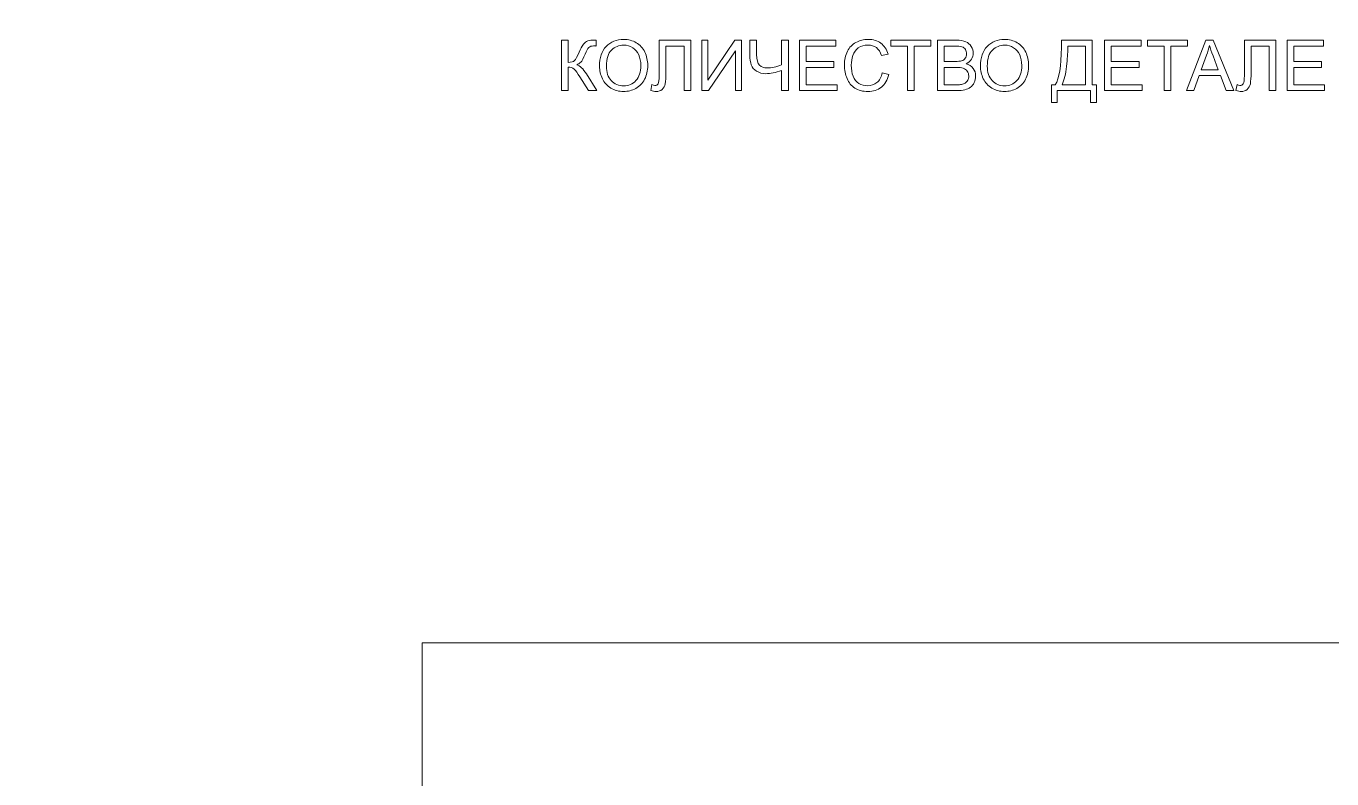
# Model space of a CAD drawing. Header units: millimetres. Extents: x -712 to 738, y -887 to 928.
# Drawn here: x -340.1 to -183.1, y 415.9 to 506.4 of the extents above; entities that cross this region are included whole.
import ezdxf

# ---------------------------------------------------------------- set-up
doc = ezdxf.new("R2010")
doc.units = ezdxf.units.MM
doc.header["$MEASUREMENT"] = 0
doc.layers.add('layer 1', color=7, linetype='Continuous')

msp = doc.modelspace()

# ---------------------------------------------------------------- linework, layer by layer
at = {"layer": 'layer 1', "lineweight": 9}
for points, knots in [([(-681.7377, -887.4186), (-681.7377, -887.4186), (706.7376, -887.4186), (706.7376, -887.4186), (706.7376, -887.4186), (723.657, -887.4186), (737.5, -873.5754), (737.5, -856.6561), (737.5, -856.6561), (737.5, -856.6561), (737.5, 556.8187), (737.5, 556.8187), (737.5, 556.8187), (737.5, 573.7381), (723.657, 587.5812), (706.7376, 587.5812), (706.7376, 587.5812), (706.7376, 587.5812), (-681.7377, 587.5812), (-681.7377, 587.5812), (-681.7377, 587.5812), (-698.657, 587.5812), (-712.5, 573.7381), (-712.5, 556.8187), (-712.5, 556.8187), (-712.5, 556.8187), (-712.5, -856.6561), (-712.5, -856.6561), (-712.5, -856.6561), (-712.5, -873.5754), (-698.657, -887.4186), (-681.7377, -887.4186)], [0, 0, 0, 0, 0.11111111, 0.11111111, 0.11111111, 0.11111111, 0.22222222, 0.22222222, 0.22222222, 0.22222222, 0.33333333, 0.33333333, 0.33333333, 0.33333333, 0.44444444, 0.44444444, 0.44444444, 0.44444444, 0.55555556, 0.55555556, 0.55555556, 0.55555556, 0.66666667, 0.66666667, 0.66666667, 0.66666667, 0.77777778, 0.77777778, 0.77777778, 0.77777778, 1, 1, 1, 1]), ([(-292.5, 152.2598), (-292.5, 152.2598), (-12.5, 152.2598), (-12.5, 152.2598), (-12.5, 152.2598), (-12.5, 152.2598), (-12.5, 432.2598), (-12.5, 432.2598), (-12.5, 432.2598), (-12.5, 432.2598), (-292.5, 432.2598), (-292.5, 432.2598), (-292.5, 432.2598), (-292.5, 432.2598), (-292.5, 152.2598), (-292.5, 152.2598)], [0, 0, 0, 0, 0.2, 0.2, 0.2, 0.2, 0.4, 0.4, 0.4, 0.4, 0.6, 0.6, 0.6, 0.6, 1, 1, 1, 1])]:
    msp.add_open_spline(points, degree=3, knots=knots, dxfattribs=at)
at = {"layer": 'layer 1', "color": 250, "lineweight": 9}
for points, knots in [([(-275.748, 504.7355), (-275.748, 504.7355), (-274.9437, 504.7355), (-274.9437, 504.7355), (-274.9437, 504.7355), (-274.9437, 504.7355), (-274.9437, 502.0771), (-274.9437, 502.0771), (-274.9437, 502.0771), (-274.5782, 502.0771), (-274.32, 502.1491), (-274.1718, 502.2916), (-274.1718, 502.2916), (-274.0223, 502.4341), (-273.8332, 502.7756), (-273.6018, 503.3174), (-273.6018, 503.3174), (-273.4339, 503.7167), (-273.2956, 503.9975), (-273.1855, 504.1612), (-273.1855, 504.1612), (-273.0769, 504.3263), (-272.9217, 504.4646), (-272.7199, 504.5761), (-272.7199, 504.5761), (-272.5195, 504.6875), (-272.2966, 504.744), (-272.0539, 504.744), (-272.0539, 504.744), (-271.7449, 504.744), (-271.5826, 504.7411), (-271.5657, 504.7355), (-271.5657, 504.7355), (-271.5657, 504.7355), (-271.5657, 504.0413), (-271.5657, 504.0413), (-271.5657, 504.0413), (-271.5939, 504.0413), (-271.6475, 504.0427), (-271.7265, 504.0455), (-271.7265, 504.0455), (-271.8154, 504.0483), (-271.869, 504.0497), (-271.8888, 504.0497), (-271.8888, 504.0497), (-272.1442, 504.0497), (-272.3347, 503.9877), (-272.4589, 503.8635), (-272.4589, 503.8635), (-272.5858, 503.7393), (-272.7298, 503.474), (-272.8934, 503.0691), (-272.8934, 503.0691), (-273.0966, 502.5555), (-273.2688, 502.2309), (-273.4099, 502.0969), (-273.4099, 502.0969), (-273.5496, 501.9642), (-273.7189, 501.857), (-273.9136, 501.7766), (-273.9136, 501.7766), (-273.5228, 501.6693), (-273.1361, 501.3067), (-272.7552, 500.6915), (-272.7552, 500.6915), (-272.7552, 500.6915), (-271.5064, 498.6737), (-271.5064, 498.6737), (-271.5064, 498.6737), (-271.5064, 498.6737), (-272.5026, 498.6737), (-272.5026, 498.6737), (-272.5026, 498.6737), (-272.5026, 498.6737), (-273.5199, 500.3161), (-273.5199, 500.3161), (-273.5199, 500.3161), (-273.7979, 500.7719), (-274.0307, 501.0852), (-274.217, 501.2545), (-274.217, 501.2545), (-274.4047, 501.4252), (-274.646, 501.5099), (-274.9437, 501.5099), (-274.9437, 501.5099), (-274.9437, 501.5099), (-274.9437, 498.6737), (-274.9437, 498.6737), (-274.9437, 498.6737), (-274.9437, 498.6737), (-275.748, 498.6737), (-275.748, 498.6737), (-275.748, 498.6737), (-275.748, 498.6737), (-275.748, 504.7355), (-275.748, 504.7355)], [0, 0, 0, 0, 0.04, 0.04, 0.04, 0.04, 0.08, 0.08, 0.08, 0.08, 0.12, 0.12, 0.12, 0.12, 0.16, 0.16, 0.16, 0.16, 0.2, 0.2, 0.2, 0.2, 0.24, 0.24, 0.24, 0.24, 0.28, 0.28, 0.28, 0.28, 0.32, 0.32, 0.32, 0.32, 0.36, 0.36, 0.36, 0.36, 0.4, 0.4, 0.4, 0.4, 0.44, 0.44, 0.44, 0.44, 0.48, 0.48, 0.48, 0.48, 0.52, 0.52, 0.52, 0.52, 0.56, 0.56, 0.56, 0.56, 0.6, 0.6, 0.6, 0.6, 0.64, 0.64, 0.64, 0.64, 0.68, 0.68, 0.68, 0.68, 0.72, 0.72, 0.72, 0.72, 0.76, 0.76, 0.76, 0.76, 0.8, 0.8, 0.8, 0.8, 0.84, 0.84, 0.84, 0.84, 0.88, 0.88, 0.88, 0.88, 0.92, 0.92, 0.92, 0.92, 1, 1, 1, 1]), ([(-271.1733, 501.6242), (-271.1733, 502.6288), (-270.9024, 503.4162), (-270.362, 503.9848), (-270.362, 503.9848), (-269.8216, 504.5535), (-269.1245, 504.8371), (-268.2694, 504.8371), (-268.2694, 504.8371), (-267.7092, 504.8371), (-267.2055, 504.703), (-266.7554, 504.4364), (-266.7554, 504.4364), (-266.3067, 504.1697), (-265.9638, 503.7972), (-265.7281, 503.3188), (-265.7281, 503.3188), (-265.4925, 502.8419), (-265.374, 502.3001), (-265.374, 501.6947), (-265.374, 501.6947), (-265.374, 501.0809), (-265.4981, 500.5306), (-265.7465, 500.0466), (-265.7465, 500.0466), (-265.9948, 499.5612), (-266.3462, 499.1944), (-266.8005, 498.946), (-266.8005, 498.946), (-267.2563, 498.6963), (-267.7473, 498.5721), (-268.2736, 498.5721), (-268.2736, 498.5721), (-268.8451, 498.5721), (-269.3545, 498.7104), (-269.8046, 498.9855), (-269.8046, 498.9855), (-270.2533, 499.2607), (-270.5948, 499.636), (-270.8262, 500.113), (-270.8262, 500.113), (-271.0576, 500.5885), (-271.1733, 501.0922), (-271.1733, 501.6242)], [0, 0, 0, 0, 0.08333333, 0.08333333, 0.08333333, 0.08333333, 0.16666667, 0.16666667, 0.16666667, 0.16666667, 0.25, 0.25, 0.25, 0.25, 0.33333333, 0.33333333, 0.33333333, 0.33333333, 0.41666667, 0.41666667, 0.41666667, 0.41666667, 0.5, 0.5, 0.5, 0.5, 0.58333333, 0.58333333, 0.58333333, 0.58333333, 0.66666667, 0.66666667, 0.66666667, 0.66666667, 0.75, 0.75, 0.75, 0.75, 0.83333333, 0.83333333, 0.83333333, 0.83333333, 1, 1, 1, 1]), ([(-270.3436, 501.6101), (-270.3436, 500.8806), (-270.1475, 500.3063), (-269.7552, 499.8872), (-269.7552, 499.8872), (-269.363, 499.4681), (-268.8705, 499.2579), (-268.2779, 499.2579), (-268.2779, 499.2579), (-267.674, 499.2579), (-267.1787, 499.4695), (-266.7878, 499.8928), (-266.7878, 499.8928), (-266.3984, 500.3161), (-266.2037, 500.9172), (-266.2037, 501.6961), (-266.2037, 501.6961), (-266.2037, 502.1886), (-266.2869, 502.6189), (-266.4534, 502.9858), (-266.4534, 502.9858), (-266.6199, 503.3527), (-266.864, 503.6377), (-267.1843, 503.8395), (-267.1843, 503.8395), (-267.506, 504.0413), (-267.8659, 504.1429), (-268.2652, 504.1429), (-268.2652, 504.1429), (-268.8324, 504.1429), (-269.3206, 503.9481), (-269.7298, 503.5587), (-269.7298, 503.5587), (-270.139, 503.1693), (-270.3436, 502.5202), (-270.3436, 501.6101)], [0, 0, 0, 0, 0.1, 0.1, 0.1, 0.1, 0.2, 0.2, 0.2, 0.2, 0.3, 0.3, 0.3, 0.3, 0.4, 0.4, 0.4, 0.4, 0.5, 0.5, 0.5, 0.5, 0.6, 0.6, 0.6, 0.6, 0.7, 0.7, 0.7, 0.7, 0.8, 0.8, 0.8, 0.8, 1, 1, 1, 1]), ([(-263.9883, 504.7355), (-263.9883, 504.7355), (-260.2039, 504.7355), (-260.2039, 504.7355), (-260.2039, 504.7355), (-260.2039, 504.7355), (-260.2039, 498.6737), (-260.2039, 498.6737), (-260.2039, 498.6737), (-260.2039, 498.6737), (-261.0082, 498.6737), (-261.0082, 498.6737), (-261.0082, 498.6737), (-261.0082, 498.6737), (-261.0082, 504.0243), (-261.0082, 504.0243), (-261.0082, 504.0243), (-261.0082, 504.0243), (-263.184, 504.0243), (-263.184, 504.0243), (-263.184, 504.0243), (-263.184, 504.0243), (-263.184, 500.9017), (-263.184, 500.9017), (-263.184, 500.9017), (-263.184, 500.2668), (-263.2136, 499.8025), (-263.2729, 499.5076), (-263.2729, 499.5076), (-263.3322, 499.2113), (-263.4577, 498.9827), (-263.6482, 498.8176), (-263.6482, 498.8176), (-263.8387, 498.6539), (-264.0814, 498.5721), (-264.3735, 498.5721), (-264.3735, 498.5721), (-264.5513, 498.5721), (-264.7644, 498.6088), (-265.0127, 498.6822), (-265.0127, 498.6822), (-265.0127, 498.6822), (-264.8688, 499.3933), (-264.8688, 499.3933), (-264.8688, 499.3933), (-264.7376, 499.3256), (-264.6247, 499.2917), (-264.5315, 499.2917), (-264.5315, 499.2917), (-264.3509, 499.2917), (-264.2141, 499.3595), (-264.1238, 499.4963), (-264.1238, 499.4963), (-264.0334, 499.6332), (-263.9883, 499.9549), (-263.9883, 500.4629), (-263.9883, 500.4629), (-263.9883, 500.4629), (-263.9883, 504.7355), (-263.9883, 504.7355)], [0, 0, 0, 0, 0.0625, 0.0625, 0.0625, 0.0625, 0.125, 0.125, 0.125, 0.125, 0.1875, 0.1875, 0.1875, 0.1875, 0.25, 0.25, 0.25, 0.25, 0.3125, 0.3125, 0.3125, 0.3125, 0.375, 0.375, 0.375, 0.375, 0.4375, 0.4375, 0.4375, 0.4375, 0.5, 0.5, 0.5, 0.5, 0.5625, 0.5625, 0.5625, 0.5625, 0.625, 0.625, 0.625, 0.625, 0.6875, 0.6875, 0.6875, 0.6875, 0.75, 0.75, 0.75, 0.75, 0.8125, 0.8125, 0.8125, 0.8125, 0.875, 0.875, 0.875, 0.875, 1, 1, 1, 1]), ([(-258.8635, 504.7355), (-258.8635, 504.7355), (-258.1354, 504.7355), (-258.1354, 504.7355), (-258.1354, 504.7355), (-258.1354, 504.7355), (-258.1354, 499.9352), (-258.1354, 499.9352), (-258.1354, 499.9352), (-258.1354, 499.9352), (-254.9083, 504.7355), (-254.9083, 504.7355), (-254.9083, 504.7355), (-254.9083, 504.7355), (-254.1139, 504.7355), (-254.1139, 504.7355), (-254.1139, 504.7355), (-254.1139, 504.7355), (-254.1139, 498.6737), (-254.1139, 498.6737), (-254.1139, 498.6737), (-254.1139, 498.6737), (-254.842, 498.6737), (-254.842, 498.6737), (-254.842, 498.6737), (-254.842, 498.6737), (-254.842, 503.4613), (-254.842, 503.4613), (-254.842, 503.4613), (-254.842, 503.4613), (-258.0606, 498.6737), (-258.0606, 498.6737), (-258.0606, 498.6737), (-258.0606, 498.6737), (-258.8635, 498.6737), (-258.8635, 498.6737), (-258.8635, 498.6737), (-258.8635, 498.6737), (-258.8635, 504.7355), (-258.8635, 504.7355)], [0, 0, 0, 0, 0.09090909, 0.09090909, 0.09090909, 0.09090909, 0.18181818, 0.18181818, 0.18181818, 0.18181818, 0.27272727, 0.27272727, 0.27272727, 0.27272727, 0.36363636, 0.36363636, 0.36363636, 0.36363636, 0.45454545, 0.45454545, 0.45454545, 0.45454545, 0.54545455, 0.54545455, 0.54545455, 0.54545455, 0.63636364, 0.63636364, 0.63636364, 0.63636364, 0.72727273, 0.72727273, 0.72727273, 0.72727273, 0.81818182, 0.81818182, 0.81818182, 0.81818182, 1, 1, 1, 1]), ([(-248.4684, 498.6737), (-248.4684, 498.6737), (-249.2727, 498.6737), (-249.2727, 498.6737), (-249.2727, 498.6737), (-249.2727, 498.6737), (-249.2727, 501.1148), (-249.2727, 501.1148), (-249.2727, 501.1148), (-249.9923, 500.8481), (-250.623, 500.7141), (-251.1634, 500.7141), (-251.1634, 500.7141), (-251.5853, 500.7141), (-251.9579, 500.8128), (-252.2796, 501.0104), (-252.2796, 501.0104), (-252.6027, 501.2065), (-252.8186, 501.4577), (-252.9272, 501.761), (-252.9272, 501.761), (-253.0359, 502.0644), (-253.0909, 502.4609), (-253.0909, 502.952), (-253.0909, 502.952), (-253.0909, 502.952), (-253.0909, 504.7355), (-253.0909, 504.7355), (-253.0909, 504.7355), (-253.0909, 504.7355), (-252.2866, 504.7355), (-252.2866, 504.7355), (-252.2866, 504.7355), (-252.2866, 504.7355), (-252.2866, 503.0267), (-252.2866, 503.0267), (-252.2866, 503.0267), (-252.2866, 502.365), (-252.1667, 501.929), (-251.9254, 501.7201), (-251.9254, 501.7201), (-251.6841, 501.5127), (-251.3934, 501.4083), (-251.0548, 501.4083), (-251.0548, 501.4083), (-250.489, 501.4083), (-249.8949, 501.5339), (-249.2727, 501.785), (-249.2727, 501.785), (-249.2727, 501.785), (-249.2727, 504.7355), (-249.2727, 504.7355), (-249.2727, 504.7355), (-249.2727, 504.7355), (-248.4684, 504.7355), (-248.4684, 504.7355), (-248.4684, 504.7355), (-248.4684, 504.7355), (-248.4684, 498.6737), (-248.4684, 498.6737)], [0, 0, 0, 0, 0.0625, 0.0625, 0.0625, 0.0625, 0.125, 0.125, 0.125, 0.125, 0.1875, 0.1875, 0.1875, 0.1875, 0.25, 0.25, 0.25, 0.25, 0.3125, 0.3125, 0.3125, 0.3125, 0.375, 0.375, 0.375, 0.375, 0.4375, 0.4375, 0.4375, 0.4375, 0.5, 0.5, 0.5, 0.5, 0.5625, 0.5625, 0.5625, 0.5625, 0.625, 0.625, 0.625, 0.625, 0.6875, 0.6875, 0.6875, 0.6875, 0.75, 0.75, 0.75, 0.75, 0.8125, 0.8125, 0.8125, 0.8125, 0.875, 0.875, 0.875, 0.875, 1, 1, 1, 1]), ([(-247.135, 498.6737), (-247.135, 498.6737), (-247.135, 504.7355), (-247.135, 504.7355), (-247.135, 504.7355), (-247.135, 504.7355), (-242.7579, 504.7355), (-242.7579, 504.7355), (-242.7579, 504.7355), (-242.7579, 504.7355), (-242.7579, 504.0243), (-242.7579, 504.0243), (-242.7579, 504.0243), (-242.7579, 504.0243), (-246.3307, 504.0243), (-246.3307, 504.0243), (-246.3307, 504.0243), (-246.3307, 504.0243), (-246.3307, 502.1618), (-246.3307, 502.1618), (-246.3307, 502.1618), (-246.3307, 502.1618), (-242.9865, 502.1618), (-242.9865, 502.1618), (-242.9865, 502.1618), (-242.9865, 502.1618), (-242.9865, 501.4506), (-242.9865, 501.4506), (-242.9865, 501.4506), (-242.9865, 501.4506), (-246.3307, 501.4506), (-246.3307, 501.4506), (-246.3307, 501.4506), (-246.3307, 501.4506), (-246.3307, 499.3849), (-246.3307, 499.3849), (-246.3307, 499.3849), (-246.3307, 499.3849), (-242.614, 499.3849), (-242.614, 499.3849), (-242.614, 499.3849), (-242.614, 499.3849), (-242.614, 498.6737), (-242.614, 498.6737), (-242.614, 498.6737), (-242.614, 498.6737), (-247.135, 498.6737), (-247.135, 498.6737)], [0, 0, 0, 0, 0.07692308, 0.07692308, 0.07692308, 0.07692308, 0.15384615, 0.15384615, 0.15384615, 0.15384615, 0.23076923, 0.23076923, 0.23076923, 0.23076923, 0.30769231, 0.30769231, 0.30769231, 0.30769231, 0.38461538, 0.38461538, 0.38461538, 0.38461538, 0.46153846, 0.46153846, 0.46153846, 0.46153846, 0.53846154, 0.53846154, 0.53846154, 0.53846154, 0.61538462, 0.61538462, 0.61538462, 0.61538462, 0.69230769, 0.69230769, 0.69230769, 0.69230769, 0.76923077, 0.76923077, 0.76923077, 0.76923077, 0.84615385, 0.84615385, 0.84615385, 0.84615385, 1, 1, 1, 1]), ([(-237.1871, 500.8001), (-237.1871, 500.8001), (-236.3829, 500.5969), (-236.3829, 500.5969), (-236.3829, 500.5969), (-236.5508, 499.938), (-236.8527, 499.4371), (-237.2887, 499.0914), (-237.2887, 499.0914), (-237.7247, 498.7457), (-238.2581, 498.5721), (-238.8888, 498.5721), (-238.8888, 498.5721), (-239.5407, 498.5721), (-240.0713, 498.7047), (-240.4805, 498.9714), (-240.4805, 498.9714), (-240.8897, 499.2367), (-241.2001, 499.6219), (-241.4132, 500.1257), (-241.4132, 500.1257), (-241.6263, 500.6308), (-241.7335, 501.1712), (-241.7335, 501.7498), (-241.7335, 501.7498), (-241.7335, 502.3805), (-241.6136, 502.9308), (-241.3723, 503.4007), (-241.3723, 503.4007), (-241.131, 503.8705), (-240.7881, 504.2275), (-240.3436, 504.4716), (-240.3436, 504.4716), (-239.8991, 504.7157), (-239.4095, 504.8371), (-238.8761, 504.8371), (-238.8761, 504.8371), (-238.2694, 504.8371), (-237.76, 504.6833), (-237.348, 504.3743), (-237.348, 504.3743), (-236.9346, 504.0653), (-236.6467, 503.6321), (-236.4844, 503.0733), (-236.4844, 503.0733), (-236.4844, 503.0733), (-237.2718, 502.887), (-237.2718, 502.887), (-237.2718, 502.887), (-237.4115, 503.3273), (-237.6161, 503.649), (-237.8828, 503.8494), (-237.8828, 503.8494), (-238.1495, 504.0511), (-238.4853, 504.1513), (-238.8903, 504.1513), (-238.8903, 504.1513), (-239.3545, 504.1513), (-239.7439, 504.0399), (-240.0558, 503.8169), (-240.0558, 503.8169), (-240.3676, 503.594), (-240.5877, 503.2934), (-240.7133, 502.9181), (-240.7133, 502.9181), (-240.8403, 502.5413), (-240.9038, 502.1533), (-240.9038, 501.754), (-240.9038, 501.754), (-240.9038, 501.239), (-240.829, 500.7888), (-240.6794, 500.405), (-240.6794, 500.405), (-240.5299, 500.0198), (-240.2971, 499.7334), (-239.981, 499.5429), (-239.981, 499.5429), (-239.6649, 499.3524), (-239.3234, 499.2579), (-238.9552, 499.2579), (-238.9552, 499.2579), (-238.5065, 499.2579), (-238.1283, 499.3877), (-237.8179, 499.6459), (-237.8179, 499.6459), (-237.5074, 499.9055), (-237.2972, 500.2893), (-237.1871, 500.8001)], [0, 0, 0, 0, 0.04347826, 0.04347826, 0.04347826, 0.04347826, 0.08695652, 0.08695652, 0.08695652, 0.08695652, 0.13043478, 0.13043478, 0.13043478, 0.13043478, 0.17391304, 0.17391304, 0.17391304, 0.17391304, 0.2173913, 0.2173913, 0.2173913, 0.2173913, 0.26086957, 0.26086957, 0.26086957, 0.26086957, 0.30434783, 0.30434783, 0.30434783, 0.30434783, 0.34782609, 0.34782609, 0.34782609, 0.34782609, 0.39130435, 0.39130435, 0.39130435, 0.39130435, 0.43478261, 0.43478261, 0.43478261, 0.43478261, 0.47826087, 0.47826087, 0.47826087, 0.47826087, 0.52173913, 0.52173913, 0.52173913, 0.52173913, 0.56521739, 0.56521739, 0.56521739, 0.56521739, 0.60869565, 0.60869565, 0.60869565, 0.60869565, 0.65217391, 0.65217391, 0.65217391, 0.65217391, 0.69565217, 0.69565217, 0.69565217, 0.69565217, 0.73913043, 0.73913043, 0.73913043, 0.73913043, 0.7826087, 0.7826087, 0.7826087, 0.7826087, 0.82608696, 0.82608696, 0.82608696, 0.82608696, 0.86956522, 0.86956522, 0.86956522, 0.86956522, 0.91304348, 0.91304348, 0.91304348, 0.91304348, 1, 1, 1, 1]), ([(-234.1309, 498.6737), (-234.1309, 498.6737), (-234.1309, 504.0243), (-234.1309, 504.0243), (-234.1309, 504.0243), (-234.1309, 504.0243), (-236.1289, 504.0243), (-236.1289, 504.0243), (-236.1289, 504.0243), (-236.1289, 504.0243), (-236.1289, 504.7355), (-236.1289, 504.7355), (-236.1289, 504.7355), (-236.1289, 504.7355), (-231.3285, 504.7355), (-231.3285, 504.7355), (-231.3285, 504.7355), (-231.3285, 504.7355), (-231.3285, 504.0243), (-231.3285, 504.0243), (-231.3285, 504.0243), (-231.3285, 504.0243), (-233.3266, 504.0243), (-233.3266, 504.0243), (-233.3266, 504.0243), (-233.3266, 504.0243), (-233.3266, 498.6737), (-233.3266, 498.6737), (-233.3266, 498.6737), (-233.3266, 498.6737), (-234.1309, 498.6737), (-234.1309, 498.6737)], [0, 0, 0, 0, 0.11111111, 0.11111111, 0.11111111, 0.11111111, 0.22222222, 0.22222222, 0.22222222, 0.22222222, 0.33333333, 0.33333333, 0.33333333, 0.33333333, 0.44444444, 0.44444444, 0.44444444, 0.44444444, 0.55555556, 0.55555556, 0.55555556, 0.55555556, 0.66666667, 0.66666667, 0.66666667, 0.66666667, 0.77777778, 0.77777778, 0.77777778, 0.77777778, 1, 1, 1, 1]), ([(-230.5342, 498.6737), (-230.5342, 498.6737), (-230.5342, 504.7355), (-230.5342, 504.7355), (-230.5342, 504.7355), (-230.5342, 504.7355), (-228.2596, 504.7355), (-228.2596, 504.7355), (-228.2596, 504.7355), (-227.7968, 504.7355), (-227.4257, 504.6748), (-227.1449, 504.5521), (-227.1449, 504.5521), (-226.8655, 504.4293), (-226.6468, 504.2402), (-226.4887, 503.9848), (-226.4887, 503.9848), (-226.3293, 503.7308), (-226.2503, 503.4642), (-226.2503, 503.1848), (-226.2503, 503.1848), (-226.2503, 502.9266), (-226.3208, 502.6824), (-226.4605, 502.4539), (-226.4605, 502.4539), (-226.6002, 502.2253), (-226.8119, 502.0404), (-227.0955, 501.8993), (-227.0955, 501.8993), (-226.7286, 501.7921), (-226.4464, 501.6086), (-226.2503, 501.349), (-226.2503, 501.349), (-226.0527, 501.0908), (-225.954, 500.7846), (-225.954, 500.4318), (-225.954, 500.4318), (-225.954, 500.1468), (-226.0146, 499.883), (-226.1346, 499.6388), (-226.1346, 499.6388), (-226.2545, 499.3947), (-226.4027, 499.2071), (-226.579, 499.0744), (-226.579, 499.0744), (-226.7554, 498.9432), (-226.977, 498.843), (-227.2422, 498.7753), (-227.2422, 498.7753), (-227.5089, 498.7076), (-227.8349, 498.6737), (-228.2215, 498.6737), (-228.2215, 498.6737), (-228.2215, 498.6737), (-230.5342, 498.6737), (-230.5342, 498.6737)], [0, 0, 0, 0, 0.06666667, 0.06666667, 0.06666667, 0.06666667, 0.13333333, 0.13333333, 0.13333333, 0.13333333, 0.2, 0.2, 0.2, 0.2, 0.26666667, 0.26666667, 0.26666667, 0.26666667, 0.33333333, 0.33333333, 0.33333333, 0.33333333, 0.4, 0.4, 0.4, 0.4, 0.46666667, 0.46666667, 0.46666667, 0.46666667, 0.53333333, 0.53333333, 0.53333333, 0.53333333, 0.6, 0.6, 0.6, 0.6, 0.66666667, 0.66666667, 0.66666667, 0.66666667, 0.73333333, 0.73333333, 0.73333333, 0.73333333, 0.8, 0.8, 0.8, 0.8, 0.86666667, 0.86666667, 0.86666667, 0.86666667, 1, 1, 1, 1]), ([(-229.7299, 502.1872), (-229.7299, 502.1872), (-228.419, 502.1872), (-228.419, 502.1872), (-228.419, 502.1872), (-228.0634, 502.1872), (-227.8081, 502.2112), (-227.6542, 502.2577), (-227.6542, 502.2577), (-227.4496, 502.3184), (-227.2958, 502.42), (-227.1928, 502.5611), (-227.1928, 502.5611), (-227.0898, 502.7022), (-227.0376, 502.8786), (-227.0376, 503.0916), (-227.0376, 503.0916), (-227.0376, 503.2934), (-227.0856, 503.4712), (-227.183, 503.6236), (-227.183, 503.6236), (-227.2789, 503.7774), (-227.4172, 503.8832), (-227.5964, 503.9397), (-227.5964, 503.9397), (-227.7756, 503.9961), (-228.0832, 504.0243), (-228.5178, 504.0243), (-228.5178, 504.0243), (-228.5178, 504.0243), (-229.7299, 504.0243), (-229.7299, 504.0243), (-229.7299, 504.0243), (-229.7299, 504.0243), (-229.7299, 502.1872), (-229.7299, 502.1872)], [0, 0, 0, 0, 0.1, 0.1, 0.1, 0.1, 0.2, 0.2, 0.2, 0.2, 0.3, 0.3, 0.3, 0.3, 0.4, 0.4, 0.4, 0.4, 0.5, 0.5, 0.5, 0.5, 0.6, 0.6, 0.6, 0.6, 0.7, 0.7, 0.7, 0.7, 0.8, 0.8, 0.8, 0.8, 1, 1, 1, 1]), ([(-225.3796, 501.6242), (-225.3796, 502.6288), (-225.1087, 503.4162), (-224.5683, 503.9848), (-224.5683, 503.9848), (-224.0279, 504.5535), (-223.3308, 504.8371), (-222.4757, 504.8371), (-222.4757, 504.8371), (-221.9155, 504.8371), (-221.4118, 504.703), (-220.9617, 504.4364), (-220.9617, 504.4364), (-220.513, 504.1697), (-220.1701, 503.7972), (-219.9344, 503.3188), (-219.9344, 503.3188), (-219.6988, 502.8419), (-219.5803, 502.3001), (-219.5803, 501.6947), (-219.5803, 501.6947), (-219.5803, 501.0809), (-219.7044, 500.5306), (-219.9528, 500.0466), (-219.9528, 500.0466), (-220.2011, 499.5612), (-220.5525, 499.1944), (-221.0068, 498.946), (-221.0068, 498.946), (-221.4626, 498.6963), (-221.9536, 498.5721), (-222.4799, 498.5721), (-222.4799, 498.5721), (-223.0514, 498.5721), (-223.5608, 498.7104), (-224.0109, 498.9855), (-224.0109, 498.9855), (-224.4596, 499.2607), (-224.8011, 499.636), (-225.0325, 500.113), (-225.0325, 500.113), (-225.2639, 500.5885), (-225.3796, 501.0922), (-225.3796, 501.6242)], [0, 0, 0, 0, 0.08333333, 0.08333333, 0.08333333, 0.08333333, 0.16666667, 0.16666667, 0.16666667, 0.16666667, 0.25, 0.25, 0.25, 0.25, 0.33333333, 0.33333333, 0.33333333, 0.33333333, 0.41666667, 0.41666667, 0.41666667, 0.41666667, 0.5, 0.5, 0.5, 0.5, 0.58333333, 0.58333333, 0.58333333, 0.58333333, 0.66666667, 0.66666667, 0.66666667, 0.66666667, 0.75, 0.75, 0.75, 0.75, 0.83333333, 0.83333333, 0.83333333, 0.83333333, 1, 1, 1, 1]), ([(-224.5499, 501.6101), (-224.5499, 500.8806), (-224.3538, 500.3063), (-223.9615, 499.8872), (-223.9615, 499.8872), (-223.5693, 499.4681), (-223.0768, 499.2579), (-222.4842, 499.2579), (-222.4842, 499.2579), (-221.8803, 499.2579), (-221.385, 499.4695), (-220.9941, 499.8928), (-220.9941, 499.8928), (-220.6047, 500.3161), (-220.41, 500.9172), (-220.41, 501.6961), (-220.41, 501.6961), (-220.41, 502.1886), (-220.4932, 502.6189), (-220.6597, 502.9858), (-220.6597, 502.9858), (-220.8262, 503.3527), (-221.0703, 503.6377), (-221.3906, 503.8395), (-221.3906, 503.8395), (-221.7123, 504.0413), (-222.0722, 504.1429), (-222.4715, 504.1429), (-222.4715, 504.1429), (-223.0387, 504.1429), (-223.5269, 503.9481), (-223.9361, 503.5587), (-223.9361, 503.5587), (-224.3453, 503.1693), (-224.5499, 502.5202), (-224.5499, 501.6101)], [0, 0, 0, 0, 0.1, 0.1, 0.1, 0.1, 0.2, 0.2, 0.2, 0.2, 0.3, 0.3, 0.3, 0.3, 0.4, 0.4, 0.4, 0.4, 0.5, 0.5, 0.5, 0.5, 0.6, 0.6, 0.6, 0.6, 0.7, 0.7, 0.7, 0.7, 0.8, 0.8, 0.8, 0.8, 1, 1, 1, 1]), ([(-215.6463, 504.7355), (-215.6463, 504.7355), (-211.955, 504.7355), (-211.955, 504.7355), (-211.955, 504.7355), (-211.955, 504.7355), (-211.955, 499.3849), (-211.955, 499.3849), (-211.955, 499.3849), (-211.955, 499.3849), (-211.4132, 499.3849), (-211.4132, 499.3849), (-211.4132, 499.3849), (-211.4132, 499.3849), (-211.4132, 497.2598), (-211.4132, 497.2598), (-211.4132, 497.2598), (-211.4132, 497.2598), (-212.1244, 497.2598), (-212.1244, 497.2598), (-212.1244, 497.2598), (-212.1244, 497.2598), (-212.1244, 498.6737), (-212.1244, 498.6737), (-212.1244, 498.6737), (-212.1244, 498.6737), (-216.1373, 498.6737), (-216.1373, 498.6737), (-216.1373, 498.6737), (-216.1373, 498.6737), (-216.1373, 497.2598), (-216.1373, 497.2598), (-216.1373, 497.2598), (-216.1373, 497.2598), (-216.8485, 497.2598), (-216.8485, 497.2598), (-216.8485, 497.2598), (-216.8485, 497.2598), (-216.8485, 499.3849), (-216.8485, 499.3849), (-216.8485, 499.3849), (-216.8485, 499.3849), (-216.3829, 499.3849), (-216.3829, 499.3849), (-216.3829, 499.3849), (-215.8918, 500.1214), (-215.6463, 501.6101), (-215.6463, 503.8494), (-215.6463, 503.8494), (-215.6463, 503.8494), (-215.6463, 504.7355), (-215.6463, 504.7355)], [0, 0, 0, 0, 0.07142857, 0.07142857, 0.07142857, 0.07142857, 0.14285714, 0.14285714, 0.14285714, 0.14285714, 0.21428571, 0.21428571, 0.21428571, 0.21428571, 0.28571429, 0.28571429, 0.28571429, 0.28571429, 0.35714286, 0.35714286, 0.35714286, 0.35714286, 0.42857143, 0.42857143, 0.42857143, 0.42857143, 0.5, 0.5, 0.5, 0.5, 0.57142857, 0.57142857, 0.57142857, 0.57142857, 0.64285714, 0.64285714, 0.64285714, 0.64285714, 0.71428571, 0.71428571, 0.71428571, 0.71428571, 0.78571429, 0.78571429, 0.78571429, 0.78571429, 0.85714286, 0.85714286, 0.85714286, 0.85714286, 1, 1, 1, 1]), ([(-212.7593, 504.0243), (-212.7593, 504.0243), (-214.8759, 504.0243), (-214.8759, 504.0243), (-214.8759, 504.0243), (-214.8759, 504.0243), (-214.8759, 503.7139), (-214.8759, 503.7139), (-214.8759, 503.7139), (-214.8759, 503.1975), (-214.9224, 502.4905), (-215.0156, 501.5945), (-215.0156, 501.5945), (-215.1073, 500.6985), (-215.2907, 499.962), (-215.5616, 499.3849), (-215.5616, 499.3849), (-215.5616, 499.3849), (-212.7593, 499.3849), (-212.7593, 499.3849), (-212.7593, 499.3849), (-212.7593, 499.3849), (-212.7593, 504.0243), (-212.7593, 504.0243)], [0, 0, 0, 0, 0.14285714, 0.14285714, 0.14285714, 0.14285714, 0.28571429, 0.28571429, 0.28571429, 0.28571429, 0.42857143, 0.42857143, 0.42857143, 0.42857143, 0.57142857, 0.57142857, 0.57142857, 0.57142857, 0.71428571, 0.71428571, 0.71428571, 0.71428571, 1, 1, 1, 1]), ([(-210.4467, 498.6737), (-210.4467, 498.6737), (-210.4467, 504.7355), (-210.4467, 504.7355), (-210.4467, 504.7355), (-210.4467, 504.7355), (-206.0696, 504.7355), (-206.0696, 504.7355), (-206.0696, 504.7355), (-206.0696, 504.7355), (-206.0696, 504.0243), (-206.0696, 504.0243), (-206.0696, 504.0243), (-206.0696, 504.0243), (-209.6424, 504.0243), (-209.6424, 504.0243), (-209.6424, 504.0243), (-209.6424, 504.0243), (-209.6424, 502.1618), (-209.6424, 502.1618), (-209.6424, 502.1618), (-209.6424, 502.1618), (-206.2982, 502.1618), (-206.2982, 502.1618), (-206.2982, 502.1618), (-206.2982, 502.1618), (-206.2982, 501.4506), (-206.2982, 501.4506), (-206.2982, 501.4506), (-206.2982, 501.4506), (-209.6424, 501.4506), (-209.6424, 501.4506), (-209.6424, 501.4506), (-209.6424, 501.4506), (-209.6424, 499.3849), (-209.6424, 499.3849), (-209.6424, 499.3849), (-209.6424, 499.3849), (-205.9257, 499.3849), (-205.9257, 499.3849), (-205.9257, 499.3849), (-205.9257, 499.3849), (-205.9257, 498.6737), (-205.9257, 498.6737), (-205.9257, 498.6737), (-205.9257, 498.6737), (-210.4467, 498.6737), (-210.4467, 498.6737)], [0, 0, 0, 0, 0.07692308, 0.07692308, 0.07692308, 0.07692308, 0.15384615, 0.15384615, 0.15384615, 0.15384615, 0.23076923, 0.23076923, 0.23076923, 0.23076923, 0.30769231, 0.30769231, 0.30769231, 0.30769231, 0.38461538, 0.38461538, 0.38461538, 0.38461538, 0.46153846, 0.46153846, 0.46153846, 0.46153846, 0.53846154, 0.53846154, 0.53846154, 0.53846154, 0.61538462, 0.61538462, 0.61538462, 0.61538462, 0.69230769, 0.69230769, 0.69230769, 0.69230769, 0.76923077, 0.76923077, 0.76923077, 0.76923077, 0.84615385, 0.84615385, 0.84615385, 0.84615385, 1, 1, 1, 1]), ([(-203.2758, 498.6737), (-203.2758, 498.6737), (-203.2758, 504.0243), (-203.2758, 504.0243), (-203.2758, 504.0243), (-203.2758, 504.0243), (-205.2738, 504.0243), (-205.2738, 504.0243), (-205.2738, 504.0243), (-205.2738, 504.0243), (-205.2738, 504.7355), (-205.2738, 504.7355), (-205.2738, 504.7355), (-205.2738, 504.7355), (-200.4734, 504.7355), (-200.4734, 504.7355), (-200.4734, 504.7355), (-200.4734, 504.7355), (-200.4734, 504.0243), (-200.4734, 504.0243), (-200.4734, 504.0243), (-200.4734, 504.0243), (-202.4715, 504.0243), (-202.4715, 504.0243), (-202.4715, 504.0243), (-202.4715, 504.0243), (-202.4715, 498.6737), (-202.4715, 498.6737), (-202.4715, 498.6737), (-202.4715, 498.6737), (-203.2758, 498.6737), (-203.2758, 498.6737)], [0, 0, 0, 0, 0.11111111, 0.11111111, 0.11111111, 0.11111111, 0.22222222, 0.22222222, 0.22222222, 0.22222222, 0.33333333, 0.33333333, 0.33333333, 0.33333333, 0.44444444, 0.44444444, 0.44444444, 0.44444444, 0.55555556, 0.55555556, 0.55555556, 0.55555556, 0.66666667, 0.66666667, 0.66666667, 0.66666667, 0.77777778, 0.77777778, 0.77777778, 0.77777778, 1, 1, 1, 1]), ([(-200.5906, 498.6737), (-200.5906, 498.6737), (-198.2652, 504.7355), (-198.2652, 504.7355), (-198.2652, 504.7355), (-198.2652, 504.7355), (-197.3833, 504.7355), (-197.3833, 504.7355), (-197.3833, 504.7355), (-197.3833, 504.7355), (-194.9154, 498.6737), (-194.9154, 498.6737), (-194.9154, 498.6737), (-194.9154, 498.6737), (-195.8284, 498.6737), (-195.8284, 498.6737), (-195.8284, 498.6737), (-195.8284, 498.6737), (-196.5296, 500.5109), (-196.5296, 500.5109), (-196.5296, 500.5109), (-196.5296, 500.5109), (-199.0822, 500.5109), (-199.0822, 500.5109), (-199.0822, 500.5109), (-199.0822, 500.5109), (-199.7397, 498.6737), (-199.7397, 498.6737), (-199.7397, 498.6737), (-199.7397, 498.6737), (-200.5906, 498.6737), (-200.5906, 498.6737)], [0, 0, 0, 0, 0.11111111, 0.11111111, 0.11111111, 0.11111111, 0.22222222, 0.22222222, 0.22222222, 0.22222222, 0.33333333, 0.33333333, 0.33333333, 0.33333333, 0.44444444, 0.44444444, 0.44444444, 0.44444444, 0.55555556, 0.55555556, 0.55555556, 0.55555556, 0.66666667, 0.66666667, 0.66666667, 0.66666667, 0.77777778, 0.77777778, 0.77777778, 0.77777778, 1, 1, 1, 1]), ([(-198.8466, 501.1628), (-198.8466, 501.1628), (-196.7808, 501.1628), (-196.7808, 501.1628), (-196.7808, 501.1628), (-196.7808, 501.1628), (-197.413, 502.8433), (-197.413, 502.8433), (-197.413, 502.8433), (-197.6034, 503.3541), (-197.7474, 503.776), (-197.8476, 504.109), (-197.8476, 504.109), (-197.9308, 503.7139), (-198.0423, 503.3259), (-198.182, 502.9421), (-198.182, 502.9421), (-198.182, 502.9421), (-198.8466, 501.1628), (-198.8466, 501.1628)], [0, 0, 0, 0, 0.16666667, 0.16666667, 0.16666667, 0.16666667, 0.33333333, 0.33333333, 0.33333333, 0.33333333, 0.5, 0.5, 0.5, 0.5, 0.66666667, 0.66666667, 0.66666667, 0.66666667, 1, 1, 1, 1]), ([(-193.644, 504.7355), (-193.644, 504.7355), (-189.8596, 504.7355), (-189.8596, 504.7355), (-189.8596, 504.7355), (-189.8596, 504.7355), (-189.8596, 498.6737), (-189.8596, 498.6737), (-189.8596, 498.6737), (-189.8596, 498.6737), (-190.6639, 498.6737), (-190.6639, 498.6737), (-190.6639, 498.6737), (-190.6639, 498.6737), (-190.6639, 504.0243), (-190.6639, 504.0243), (-190.6639, 504.0243), (-190.6639, 504.0243), (-192.8397, 504.0243), (-192.8397, 504.0243), (-192.8397, 504.0243), (-192.8397, 504.0243), (-192.8397, 500.9017), (-192.8397, 500.9017), (-192.8397, 500.9017), (-192.8397, 500.2668), (-192.8693, 499.8025), (-192.9286, 499.5076), (-192.9286, 499.5076), (-192.9879, 499.2113), (-193.1134, 498.9827), (-193.3039, 498.8176), (-193.3039, 498.8176), (-193.4944, 498.6539), (-193.7371, 498.5721), (-194.0292, 498.5721), (-194.0292, 498.5721), (-194.207, 498.5721), (-194.4201, 498.6088), (-194.6684, 498.6822), (-194.6684, 498.6822), (-194.6684, 498.6822), (-194.5245, 499.3933), (-194.5245, 499.3933), (-194.5245, 499.3933), (-194.3933, 499.3256), (-194.2804, 499.2917), (-194.1872, 499.2917), (-194.1872, 499.2917), (-194.0066, 499.2917), (-193.8698, 499.3595), (-193.7795, 499.4963), (-193.7795, 499.4963), (-193.6891, 499.6332), (-193.644, 499.9549), (-193.644, 500.4629), (-193.644, 500.4629), (-193.644, 500.4629), (-193.644, 504.7355), (-193.644, 504.7355)], [0, 0, 0, 0, 0.0625, 0.0625, 0.0625, 0.0625, 0.125, 0.125, 0.125, 0.125, 0.1875, 0.1875, 0.1875, 0.1875, 0.25, 0.25, 0.25, 0.25, 0.3125, 0.3125, 0.3125, 0.3125, 0.375, 0.375, 0.375, 0.375, 0.4375, 0.4375, 0.4375, 0.4375, 0.5, 0.5, 0.5, 0.5, 0.5625, 0.5625, 0.5625, 0.5625, 0.625, 0.625, 0.625, 0.625, 0.6875, 0.6875, 0.6875, 0.6875, 0.75, 0.75, 0.75, 0.75, 0.8125, 0.8125, 0.8125, 0.8125, 0.875, 0.875, 0.875, 0.875, 1, 1, 1, 1]), ([(-188.5192, 498.6737), (-188.5192, 498.6737), (-188.5192, 504.7355), (-188.5192, 504.7355), (-188.5192, 504.7355), (-188.5192, 504.7355), (-184.1421, 504.7355), (-184.1421, 504.7355), (-184.1421, 504.7355), (-184.1421, 504.7355), (-184.1421, 504.0243), (-184.1421, 504.0243), (-184.1421, 504.0243), (-184.1421, 504.0243), (-187.7149, 504.0243), (-187.7149, 504.0243), (-187.7149, 504.0243), (-187.7149, 504.0243), (-187.7149, 502.1618), (-187.7149, 502.1618), (-187.7149, 502.1618), (-187.7149, 502.1618), (-184.3707, 502.1618), (-184.3707, 502.1618), (-184.3707, 502.1618), (-184.3707, 502.1618), (-184.3707, 501.4506), (-184.3707, 501.4506), (-184.3707, 501.4506), (-184.3707, 501.4506), (-187.7149, 501.4506), (-187.7149, 501.4506), (-187.7149, 501.4506), (-187.7149, 501.4506), (-187.7149, 499.3849), (-187.7149, 499.3849), (-187.7149, 499.3849), (-187.7149, 499.3849), (-183.9982, 499.3849), (-183.9982, 499.3849), (-183.9982, 499.3849), (-183.9982, 499.3849), (-183.9982, 498.6737), (-183.9982, 498.6737), (-183.9982, 498.6737), (-183.9982, 498.6737), (-188.5192, 498.6737), (-188.5192, 498.6737)], [0, 0, 0, 0, 0.07692308, 0.07692308, 0.07692308, 0.07692308, 0.15384615, 0.15384615, 0.15384615, 0.15384615, 0.23076923, 0.23076923, 0.23076923, 0.23076923, 0.30769231, 0.30769231, 0.30769231, 0.30769231, 0.38461538, 0.38461538, 0.38461538, 0.38461538, 0.46153846, 0.46153846, 0.46153846, 0.46153846, 0.53846154, 0.53846154, 0.53846154, 0.53846154, 0.61538462, 0.61538462, 0.61538462, 0.61538462, 0.69230769, 0.69230769, 0.69230769, 0.69230769, 0.76923077, 0.76923077, 0.76923077, 0.76923077, 0.84615385, 0.84615385, 0.84615385, 0.84615385, 1, 1, 1, 1]), ([(-229.7299, 499.3849), (-229.7299, 499.3849), (-228.2201, 499.3849), (-228.2201, 499.3849), (-228.2201, 499.3849), (-227.9604, 499.3849), (-227.7784, 499.3947), (-227.6726, 499.4145), (-227.6726, 499.4145), (-227.4892, 499.4469), (-227.3339, 499.502), (-227.2098, 499.5796), (-227.2098, 499.5796), (-227.0856, 499.6572), (-226.984, 499.7701), (-226.9036, 499.9182), (-226.9036, 499.9182), (-226.8231, 500.0664), (-226.7836, 500.2371), (-226.7836, 500.4304), (-226.7836, 500.4304), (-226.7836, 500.6576), (-226.8415, 500.8537), (-226.9586, 501.0217), (-226.9586, 501.0217), (-227.0743, 501.1896), (-227.2352, 501.3067), (-227.4412, 501.3744), (-227.4412, 501.3744), (-227.6458, 501.4421), (-227.9421, 501.476), (-228.3273, 501.476), (-228.3273, 501.476), (-228.3273, 501.476), (-229.7299, 501.476), (-229.7299, 501.476), (-229.7299, 501.476), (-229.7299, 501.476), (-229.7299, 499.3849), (-229.7299, 499.3849)], [0, 0, 0, 0, 0.09090909, 0.09090909, 0.09090909, 0.09090909, 0.18181818, 0.18181818, 0.18181818, 0.18181818, 0.27272727, 0.27272727, 0.27272727, 0.27272727, 0.36363636, 0.36363636, 0.36363636, 0.36363636, 0.45454545, 0.45454545, 0.45454545, 0.45454545, 0.54545455, 0.54545455, 0.54545455, 0.54545455, 0.63636364, 0.63636364, 0.63636364, 0.63636364, 0.72727273, 0.72727273, 0.72727273, 0.72727273, 0.81818182, 0.81818182, 0.81818182, 0.81818182, 1, 1, 1, 1])]:
    msp.add_open_spline(points, degree=3, knots=knots, dxfattribs=at)

doc.saveas('drawing.dxf')
